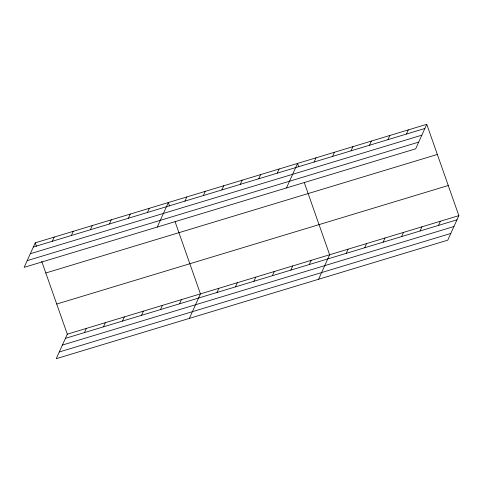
<?xml version="1.0" encoding="UTF-8"?>
<svg xmlns="http://www.w3.org/2000/svg" width="483" height="483" viewBox="0 0 483 483"><rect width="100%" height="100%" fill="white"/><g stroke="black" fill="none" stroke-linecap="round" stroke-linejoin="round"><path stroke-width="0.72" d="M35.217 242.846L24.15 267.353L415.688 148.818L426.755 124.306L35.217 242.846L36.418 246.27M52.351 241.252L54.235 237.087M71.369 235.499L73.253 231.327M90.387 229.739L92.271 225.573M109.406 223.979L111.283 219.813M41.713 261.339L67.312 334.182L56.245 358.694L447.783 240.154L458.85 215.647L426.755 124.306M128.424 218.225L130.301 214.054M84.447 332.594L86.33 328.428M147.442 212.466L149.319 208.3M103.465 326.834L105.348 322.668M157.271 227.052L168.338 202.54L169.545 205.969M122.483 321.08L124.366 316.908M184.917 201.121L186.794 196.955M141.501 315.321L143.385 311.155M203.373 195.53L205.257 191.365M160.519 309.561L162.403 305.395M221.83 189.946L223.714 185.78M179.537 303.807L181.421 299.641M240.292 184.355L242.17 180.189M189.372 318.388L200.433 293.881L175.081 221.721M258.749 178.77L260.627 174.598M217.012 292.463L218.896 288.291M277.206 173.18L279.089 169.014M235.469 286.872L237.352 282.706M286.479 187.935L297.546 163.423L298.748 166.852M253.931 281.281L255.809 277.115M314.125 162.004L316.003 157.838M272.388 275.696L274.266 271.531M332.582 156.414L334.459 152.248M290.844 270.106L292.728 265.94M351.038 150.829L352.922 146.663M309.301 264.521L311.185 260.355M369.495 145.238L371.379 141.072M318.575 279.271L329.641 254.764L304.284 182.604M387.958 139.653L389.835 135.482M346.22 253.346L348.098 249.174M406.414 134.063L408.292 129.897M364.677 247.755L366.561 243.589M383.134 242.17L385.017 237.998M401.596 236.579L403.474 232.414M420.053 230.989L421.931 226.823M438.51 225.404L440.393 221.238M33.333 247.012L424.871 128.478M30.302 253.726L421.84 135.186M27.181 260.639L418.719 142.105M45.807 272.986L437.344 154.451M56.722 304.042L448.26 185.508M67.312 334.182L458.85 215.647M65.434 338.348L456.966 219.813M62.404 345.061L453.935 226.527M59.276 351.98L450.814 233.446"/></g></svg>
